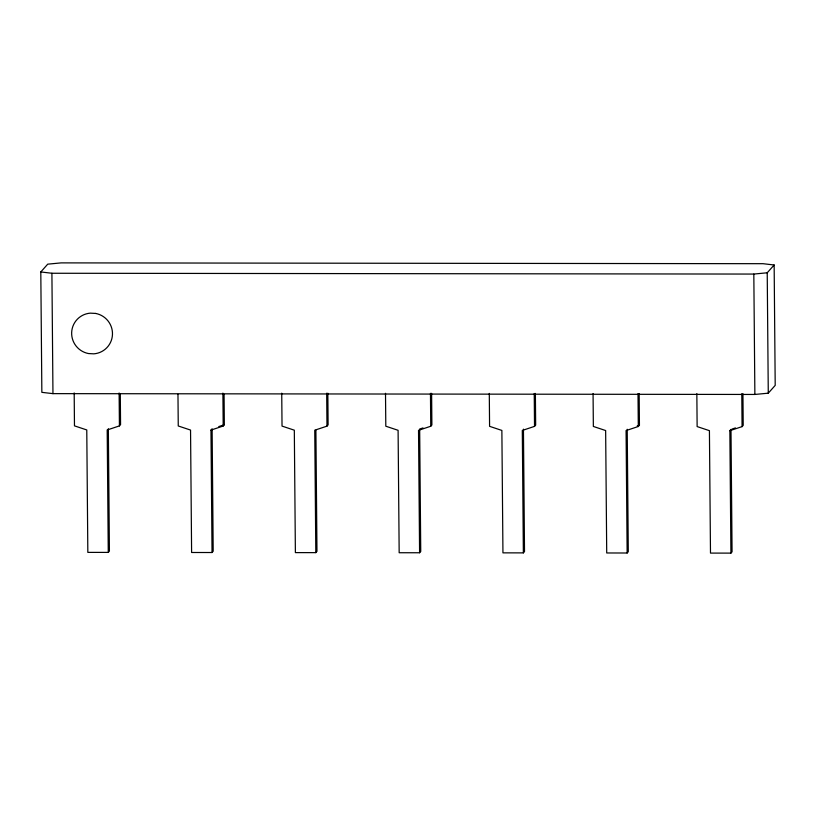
<?xml version="1.0" encoding="UTF-8"?>
<svg xmlns="http://www.w3.org/2000/svg" width="816" height="816" viewBox="0 0 816 816"><rect width="100%" height="100%" fill="white"/><g stroke="black" fill="none" stroke-linecap="round" stroke-linejoin="round"><path stroke-width="1.22" d="M40.8 271.952L47.726 264.16L61.129 262.885L763.042 263.69L774.149 264.996L775.2 385.387L768.274 393.179L754.871 394.454L52.958 393.638L41.851 392.343L40.8 271.952L51.908 273.258L753.821 274.064L767.224 272.789L774.149 264.996M74.185 392.924L74.47 425.85L86.771 429.95L87.832 552.381L108.263 552.401L107.192 429.971L119.422 425.901L120.564 424.616L120.299 394.22M212.038 552.524L210.967 430.093L212.119 428.798L213.19 551.228L212.038 552.524L191.607 552.493L190.546 430.063L178.255 425.972L177.97 394.312M108.263 552.401L109.415 551.106L108.344 428.675M210.967 430.093L223.196 426.023L224.339 424.728L224.074 394.332M281.734 393.159L282.03 426.095L294.321 430.185L295.382 552.616L315.812 552.636L314.752 430.205L326.971 426.146L328.114 424.85L327.838 393.19M315.812 552.636L316.965 551.351L315.904 430.185M385.509 393.281L385.805 426.207L398.096 430.307L399.167 552.738L419.587 552.758L418.526 430.328L430.746 426.258L431.888 424.973L431.613 393.312M419.587 552.758L420.74 551.473L419.669 429.043L423.004 427.931M489.294 393.404L489.58 426.329L501.871 430.43L502.942 552.86L523.362 552.881L522.301 430.45L534.521 426.38L535.663 425.095L535.388 393.424M523.362 552.881L524.515 551.585L523.444 429.155M593.069 393.516L593.354 426.452L605.645 430.542L606.716 552.973L627.137 553.003L626.076 430.573L638.296 426.503L639.438 425.207L639.163 393.547M730.912 553.115L729.851 430.685L730.993 429.4L732.064 551.83L730.912 553.115L710.491 553.095L709.42 430.664L697.129 426.574L696.844 393.638M627.137 553.003L628.289 551.708L627.218 429.277M729.851 430.685L742.07 426.625L743.213 425.33L742.937 393.669M218.78 426.584L224.339 424.728M637.214 425.952L639.438 425.207M732.105 429.032L735.44 427.921M767.224 272.789L768.274 393.179M753.821 274.064L754.871 394.454M741.785 393.689L742.07 426.625M638.01 393.577L638.296 426.503M534.235 393.455L534.521 426.38M430.46 393.332L430.746 426.258M326.686 393.21L326.971 426.146M222.901 393.098L223.196 426.023M119.126 392.975L119.422 425.901M51.908 273.258L52.958 393.638M95.635 313.436L90.301 313.15A20.522 20.318 41.6 0 0 88.495 353.552L93.83 353.838A20.522 20.318 41.6 0 0 95.635 313.436"/></g></svg>
